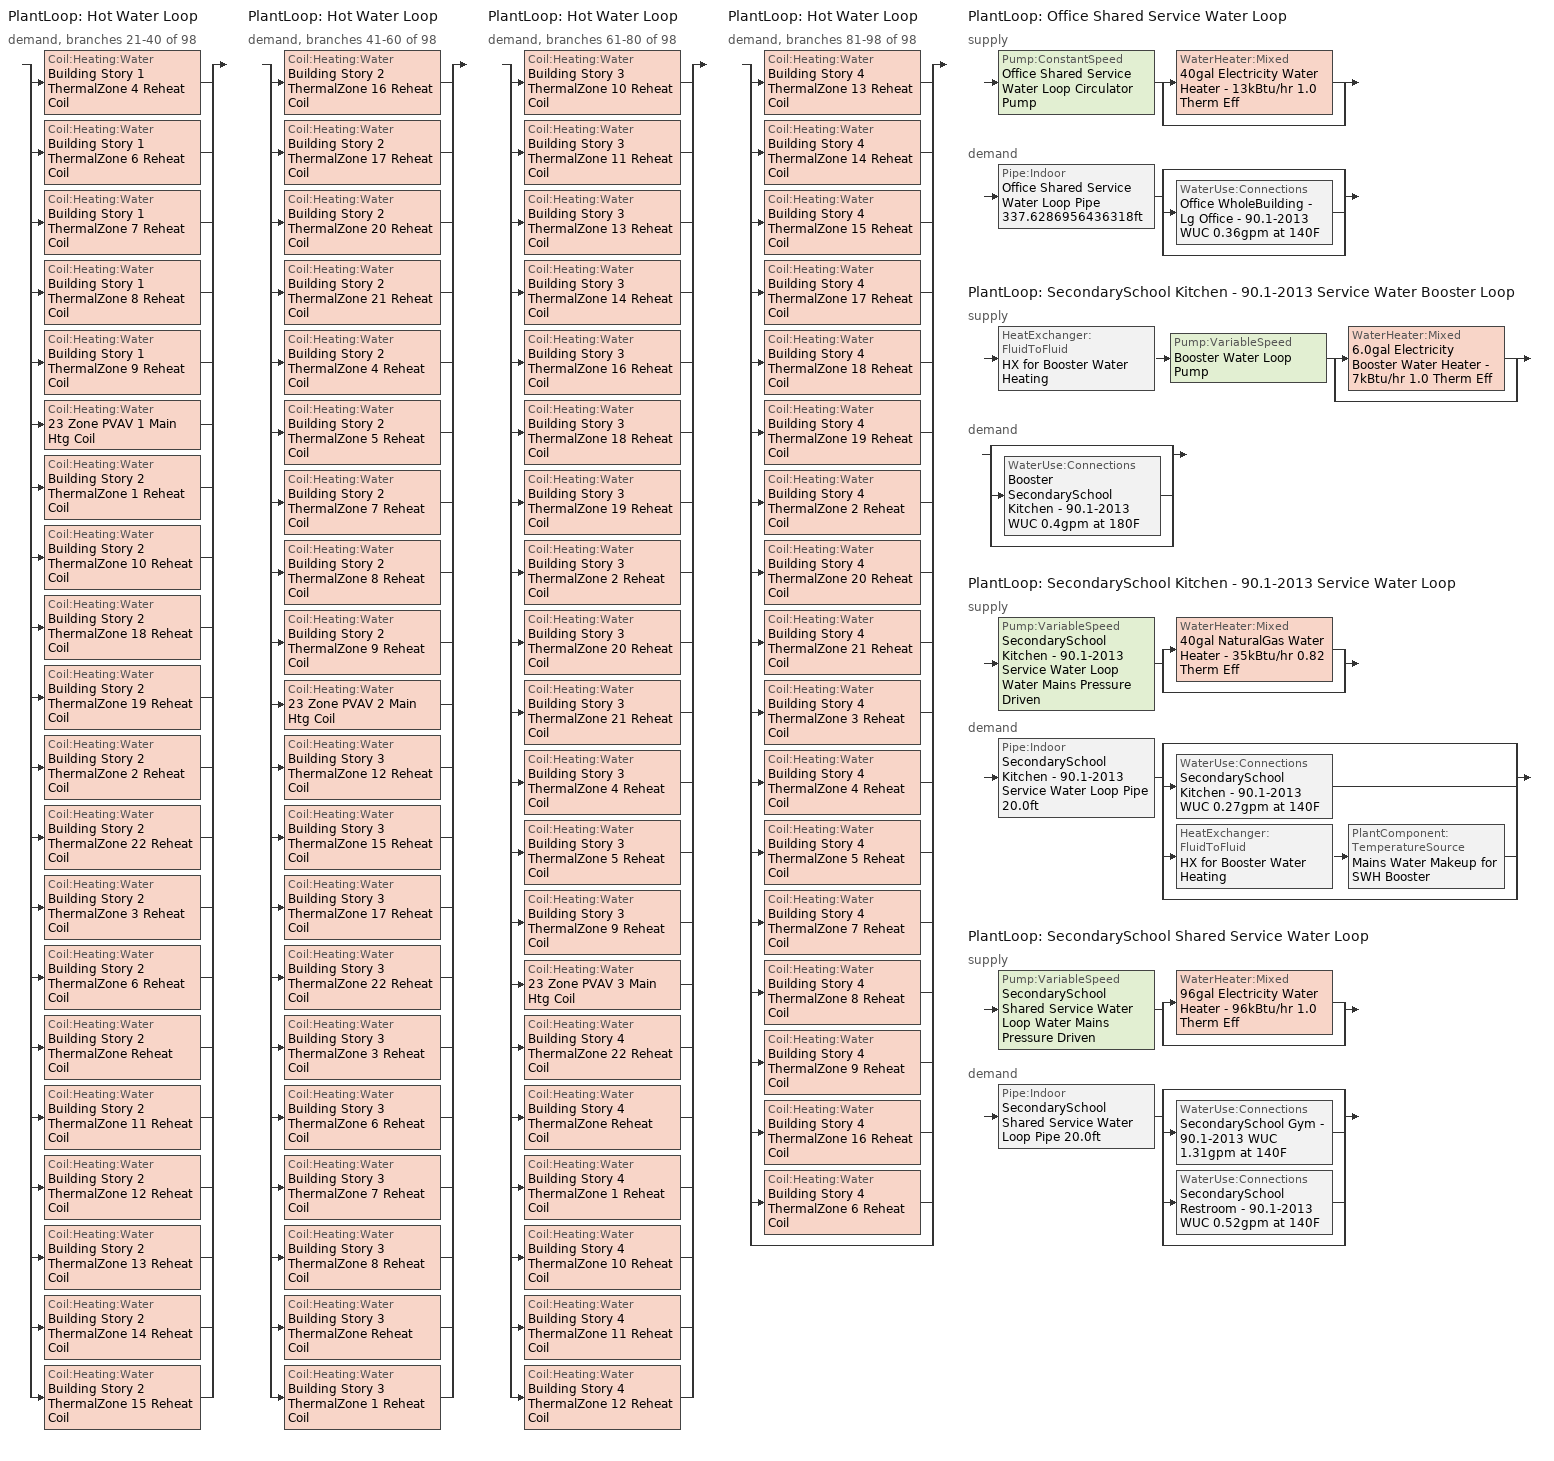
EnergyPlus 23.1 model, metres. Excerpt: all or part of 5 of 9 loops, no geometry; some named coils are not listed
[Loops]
PlantLoop 'Hot Water Loop'
 demand, branches 21-40 of 98: split
  | Coil:Heating:Water 'Building Story 1 ThermalZone 4 Reheat Coil'
  | Coil:Heating:Water 'Building Story 1 ThermalZone 6 Reheat Coil'
  | Coil:Heating:Water 'Building Story 1 ThermalZone 7 Reheat Coil'
  | Coil:Heating:Water 'Building Story 1 ThermalZone 8 Reheat Coil'
  | Coil:Heating:Water 'Building Story 1 ThermalZone 9 Reheat Coil'
  | Coil:Heating:Water '23 Zone PVAV 1 Main Htg Coil'
  | Coil:Heating:Water 'Building Story 2 ThermalZone 1 Reheat Coil'
  | Coil:Heating:Water 'Building Story 2 ThermalZone 10 Reheat Coil'
  | Coil:Heating:Water 'Building Story 2 ThermalZone 18 Reheat Coil'
  | Coil:Heating:Water 'Building Story 2 ThermalZone 19 Reheat Coil'
  | Coil:Heating:Water 'Building Story 2 ThermalZone 2 Reheat Coil'
  | Coil:Heating:Water 'Building Story 2 ThermalZone 22 Reheat Coil'
  | Coil:Heating:Water 'Building Story 2 ThermalZone 3 Reheat Coil'
  | Coil:Heating:Water 'Building Story 2 ThermalZone 6 Reheat Coil'
  | Coil:Heating:Water 'Building Story 2 ThermalZone Reheat Coil'
  | Coil:Heating:Water 'Building Story 2 ThermalZone 11 Reheat Coil'
  | Coil:Heating:Water 'Building Story 2 ThermalZone 12 Reheat Coil'
  | Coil:Heating:Water 'Building Story 2 ThermalZone 13 Reheat Coil'
  | Coil:Heating:Water 'Building Story 2 ThermalZone 14 Reheat Coil'
  | Coil:Heating:Water 'Building Story 2 ThermalZone 15 Reheat Coil'
PlantLoop 'Hot Water Loop'
 demand, branches 41-60 of 98: split
  | Coil:Heating:Water 'Building Story 2 ThermalZone 16 Reheat Coil'
  | Coil:Heating:Water 'Building Story 2 ThermalZone 17 Reheat Coil'
  | Coil:Heating:Water 'Building Story 2 ThermalZone 20 Reheat Coil'
  | Coil:Heating:Water 'Building Story 2 ThermalZone 21 Reheat Coil'
  | Coil:Heating:Water 'Building Story 2 ThermalZone 4 Reheat Coil'
  | Coil:Heating:Water 'Building Story 2 ThermalZone 5 Reheat Coil'
  | Coil:Heating:Water 'Building Story 2 ThermalZone 7 Reheat Coil'
  | Coil:Heating:Water 'Building Story 2 ThermalZone 8 Reheat Coil'
  | Coil:Heating:Water 'Building Story 2 ThermalZone 9 Reheat Coil'
  | Coil:Heating:Water '23 Zone PVAV 2 Main Htg Coil'
  | Coil:Heating:Water 'Building Story 3 ThermalZone 12 Reheat Coil'
  | Coil:Heating:Water 'Building Story 3 ThermalZone 15 Reheat Coil'
  | Coil:Heating:Water 'Building Story 3 ThermalZone 17 Reheat Coil'
  | Coil:Heating:Water 'Building Story 3 ThermalZone 22 Reheat Coil'
  | Coil:Heating:Water 'Building Story 3 ThermalZone 3 Reheat Coil'
  | Coil:Heating:Water 'Building Story 3 ThermalZone 6 Reheat Coil'
  | Coil:Heating:Water 'Building Story 3 ThermalZone 7 Reheat Coil'
  | Coil:Heating:Water 'Building Story 3 ThermalZone 8 Reheat Coil'
  | Coil:Heating:Water 'Building Story 3 ThermalZone Reheat Coil'
  | Coil:Heating:Water 'Building Story 3 ThermalZone 1 Reheat Coil'
PlantLoop 'Hot Water Loop'
 demand, branches 61-80 of 98: split
  | Coil:Heating:Water 'Building Story 3 ThermalZone 10 Reheat Coil'
  | Coil:Heating:Water 'Building Story 3 ThermalZone 11 Reheat Coil'
  | Coil:Heating:Water 'Building Story 3 ThermalZone 13 Reheat Coil'
  | Coil:Heating:Water 'Building Story 3 ThermalZone 14 Reheat Coil'
  | Coil:Heating:Water 'Building Story 3 ThermalZone 16 Reheat Coil'
  | Coil:Heating:Water 'Building Story 3 ThermalZone 18 Reheat Coil'
  | Coil:Heating:Water 'Building Story 3 ThermalZone 19 Reheat Coil'
  | Coil:Heating:Water 'Building Story 3 ThermalZone 2 Reheat Coil'
  | Coil:Heating:Water 'Building Story 3 ThermalZone 20 Reheat Coil'
  | Coil:Heating:Water 'Building Story 3 ThermalZone 21 Reheat Coil'
  | Coil:Heating:Water 'Building Story 3 ThermalZone 4 Reheat Coil'
  | Coil:Heating:Water 'Building Story 3 ThermalZone 5 Reheat Coil'
  | Coil:Heating:Water 'Building Story 3 ThermalZone 9 Reheat Coil'
  | Coil:Heating:Water '23 Zone PVAV 3 Main Htg Coil'
  | Coil:Heating:Water 'Building Story 4 ThermalZone 22 Reheat Coil'
  | Coil:Heating:Water 'Building Story 4 ThermalZone Reheat Coil'
  | Coil:Heating:Water 'Building Story 4 ThermalZone 1 Reheat Coil'
  | Coil:Heating:Water 'Building Story 4 ThermalZone 10 Reheat Coil'
  | Coil:Heating:Water 'Building Story 4 ThermalZone 11 Reheat Coil'
  | Coil:Heating:Water 'Building Story 4 ThermalZone 12 Reheat Coil'
PlantLoop 'Hot Water Loop'
 demand, branches 81-98 of 98: split
  | Coil:Heating:Water 'Building Story 4 ThermalZone 13 Reheat Coil'
  | Coil:Heating:Water 'Building Story 4 ThermalZone 14 Reheat Coil'
  | Coil:Heating:Water 'Building Story 4 ThermalZone 15 Reheat Coil'
  | Coil:Heating:Water 'Building Story 4 ThermalZone 17 Reheat Coil'
  | Coil:Heating:Water 'Building Story 4 ThermalZone 18 Reheat Coil'
  | Coil:Heating:Water 'Building Story 4 ThermalZone 19 Reheat Coil'
  | Coil:Heating:Water 'Building Story 4 ThermalZone 2 Reheat Coil'
  | Coil:Heating:Water 'Building Story 4 ThermalZone 20 Reheat Coil'
  | Coil:Heating:Water 'Building Story 4 ThermalZone 21 Reheat Coil'
  | Coil:Heating:Water 'Building Story 4 ThermalZone 3 Reheat Coil'
  | Coil:Heating:Water 'Building Story 4 ThermalZone 4 Reheat Coil'
  | Coil:Heating:Water 'Building Story 4 ThermalZone 5 Reheat Coil'
  | Coil:Heating:Water 'Building Story 4 ThermalZone 7 Reheat Coil'
  | Coil:Heating:Water 'Building Story 4 ThermalZone 8 Reheat Coil'
  | Coil:Heating:Water 'Building Story 4 ThermalZone 9 Reheat Coil'
  | Coil:Heating:Water 'Building Story 4 ThermalZone 16 Reheat Coil'
  | Coil:Heating:Water 'Building Story 4 ThermalZone 6 Reheat Coil'
  | bypass
PlantLoop 'Office Shared Service Water Loop'
 supply: Pump:ConstantSpeed 'Office Shared Service Water Loop Circulator Pump' > split
  | WaterHeater:Mixed '40gal Electricity Water Heater - 13kBtu/hr 1.0 Therm Eff'
  | bypass
 demand: Pipe:Indoor 'Office Shared Service Water Loop Pipe 337.6286956436318ft' > split
  | bypass
  | WaterUse:Connections 'Office WholeBuilding - Lg Office - 90.1-2013 WUC 0.36gpm at 140F'
  | bypass
PlantLoop 'SecondarySchool Kitchen - 90.1-2013 Service Water Booster Loop'
 supply: HeatExchanger:FluidToFluid 'HX for Booster Water Heating' > Pump:VariableSpeed 'Booster Water Loop Pump' > split
  | WaterHeater:Mixed '6.0gal Electricity Booster Water Heater - 7kBtu/hr 1.0 Therm Eff'
  | bypass
 demand: split
  | bypass
  | WaterUse:Connections 'Booster SecondarySchool Kitchen - 90.1-2013 WUC 0.4gpm at 180F'
  | bypass
PlantLoop 'SecondarySchool Kitchen - 90.1-2013 Service Water Loop'
 supply: Pump:VariableSpeed 'SecondarySchool Kitchen - 90.1-2013 Service Water Loop Water Mains Pressure Driven' > split
  | WaterHeater:Mixed '40gal NaturalGas Water Heater - 35kBtu/hr 0.82 Therm Eff'
  | bypass
 demand: Pipe:Indoor 'SecondarySchool Kitchen - 90.1-2013 Service Water Loop Pipe 20.0ft' > split
  | bypass
  | WaterUse:Connections 'SecondarySchool Kitchen - 90.1-2013 WUC 0.27gpm at 140F'
  | HeatExchanger:FluidToFluid 'HX for Booster Water Heating' > PlantComponent:TemperatureSource 'Mains Water Makeup for SWH Booster'
  | bypass
PlantLoop 'SecondarySchool Shared Service Water Loop'
 supply: Pump:VariableSpeed 'SecondarySchool Shared Service Water Loop Water Mains Pressure Driven' > split
  | WaterHeater:Mixed '96gal Electricity Water Heater - 96kBtu/hr 1.0 Therm Eff'
  | bypass
 demand: Pipe:Indoor 'SecondarySchool Shared Service Water Loop Pipe 20.0ft' > split
  | bypass
  | WaterUse:Connections 'SecondarySchool Gym - 90.1-2013 WUC 1.31gpm at 140F'
  | WaterUse:Connections 'SecondarySchool Restroom - 90.1-2013 WUC 0.52gpm at 140F'
  | bypass
[Material] Roughness=Smooth; Thickness {m}=0.001143; Conductivity {W/m-K}=386; Density {kg/m3}=8906.27; Specific Heat {J/kg-K}=385.1856; Thermal Absorptance=0.9; Solar Absorptance=0.7; Visible Absorptance=0.7
Copper pipe 0.75in type L; Copper pipe 0.75in type L 1; Copper pipe 0.75in type L 2
[Construction]
Uninsulated copper pipe 0.75in type L: Copper pipe 0.75in type L
Uninsulated copper pipe 0.75in type L 1: Copper pipe 0.75in type L 1
Uninsulated copper pipe 0.75in type L 2: Copper pipe 0.75in type L 2
[Coil:Heating:Water] Availability Schedule=Always On Discrete; U-Factor Times Area Value {W/K}=Autosize; Maximum Water Flow Rate {m3/s}=Autosize; Performance Input Method=UFactorTimesAreaAndDesignWaterFlowRate; Rated Capacity {W}=Autosize; Rated Inlet Water Temperature {C}=82.2222; Rated Inlet Air Temperature {C}=12.7778; Rated Outlet Water Temperature {C}=71.1111; Rated Outlet Air Temperature {C}=50; Rated Ratio for Air and Water Convection=0.5
Building Story 1 ThermalZone 4 Reheat Coil; Building Story 1 ThermalZone 6 Reheat Coil; Building Story 1 ThermalZone 7 Reheat Coil; Building Story 1 ThermalZone 8 Reheat Coil; Building Story 1 ThermalZone 9 Reheat Coil; Building Story 2 ThermalZone Reheat Coil; Building Story 2 ThermalZone 1 Reheat Coil; Building Story 2 ThermalZone 10 Reheat Coil; Building Story 2 ThermalZone 11 Reheat Coil; Building Story 2 ThermalZone 12 Reheat Coil; Building Story 2 ThermalZone 13 Reheat Coil; Building Story 2 ThermalZone 14 Reheat Coil; Building Story 2 ThermalZone 15 Reheat Coil; Building Story 2 ThermalZone 16 Reheat Coil; Building Story 2 ThermalZone 17 Reheat Coil; Building Story 2 ThermalZone 18 Reheat Coil; Building Story 2 ThermalZone 19 Reheat Coil; Building Story 2 ThermalZone 2 Reheat Coil; Building Story 2 ThermalZone 20 Reheat Coil; Building Story 2 ThermalZone 21 Reheat Coil; Building Story 2 ThermalZone 22 Reheat Coil; Building Story 2 ThermalZone 3 Reheat Coil; Building Story 2 ThermalZone 4 Reheat Coil; Building Story 2 ThermalZone 5 Reheat Coil; Building Story 2 ThermalZone 6 Reheat Coil; Building Story 2 ThermalZone 7 Reheat Coil; Building Story 2 ThermalZone 8 Reheat Coil; Building Story 2 ThermalZone 9 Reheat Coil; Building Story 3 ThermalZone Reheat Coil; Building Story 3 ThermalZone 1 Reheat Coil; Building Story 3 ThermalZone 10 Reheat Coil; Building Story 3 ThermalZone 11 Reheat Coil; Building Story 3 ThermalZone 12 Reheat Coil; Building Story 3 ThermalZone 13 Reheat Coil; Building Story 3 ThermalZone 14 Reheat Coil; Building Story 3 ThermalZone 15 Reheat Coil; Building Story 3 ThermalZone 16 Reheat Coil; Building Story 3 ThermalZone 17 Reheat Coil; Building Story 3 ThermalZone 18 Reheat Coil; Building Story 3 ThermalZone 19 Reheat Coil; Building Story 3 ThermalZone 2 Reheat Coil; Building Story 3 ThermalZone 20 Reheat Coil; Building Story 3 ThermalZone 21 Reheat Coil; Building Story 3 ThermalZone 22 Reheat Coil; Building Story 3 ThermalZone 3 Reheat Coil; Building Story 3 ThermalZone 4 Reheat Coil; Building Story 3 ThermalZone 5 Reheat Coil; Building Story 3 ThermalZone 6 Reheat Coil; Building Story 3 ThermalZone 7 Reheat Coil; Building Story 3 ThermalZone 8 Reheat Coil; Building Story 3 ThermalZone 9 Reheat Coil; Building Story 4 ThermalZone Reheat Coil; Building Story 4 ThermalZone 1 Reheat Coil; Building Story 4 ThermalZone 10 Reheat Coil; Building Story 4 ThermalZone 11 Reheat Coil; Building Story 4 ThermalZone 12 Reheat Coil; Building Story 4 ThermalZone 13 Reheat Coil; Building Story 4 ThermalZone 14 Reheat Coil; Building Story 4 ThermalZone 15 Reheat Coil; Building Story 4 ThermalZone 16 Reheat Coil; Building Story 4 ThermalZone 17 Reheat Coil; Building Story 4 ThermalZone 18 Reheat Coil; Building Story 4 ThermalZone 19 Reheat Coil; Building Story 4 ThermalZone 2 Reheat Coil; Building Story 4 ThermalZone 20 Reheat Coil; Building Story 4 ThermalZone 21 Reheat Coil; Building Story 4 ThermalZone 22 Reheat Coil; Building Story 4 ThermalZone 3 Reheat Coil; Building Story 4 ThermalZone 4 Reheat Coil; Building Story 4 ThermalZone 5 Reheat Coil; Building Story 4 ThermalZone 6 Reheat Coil; Building Story 4 ThermalZone 7 Reheat Coil; Building Story 4 ThermalZone 8 Reheat Coil; Building Story 4 ThermalZone 9 Reheat Coil
[Daylighting:Controls] Lighting Control Type=Stepped; Minimum Input Power Fraction for Continuous or ContinuousOff Dimming Control=0.3; Minimum Light Output Fraction for Continuous or ContinuousOff Dimming Control=0.2; Number of Stepped Control Steps=3; Probability Lighting will be Reset When Needed in Manual Stepped Control=1; Glare Calculation Azimuth Angle of View Direction Clockwise from Zone y-Axis {deg}=-0; Maximum Allowable Discomfort Glare Index=22; Illuminance Setpoint at Reference Point 1 {lux}=538
Name | Zone or Space | Glare Calculation Daylighting Reference Point | Daylighting Reference Point 1 | Fraction of Lights Controlled by Reference Point 1 | Daylighting Reference Point 2 | Fraction of Lights Controlled by Reference Point 2 | Illuminance Setpoint at Reference Point 2 {lux}
Building Story 1 ThermalZone 6 DaylightingControls | Building Story 1 ThermalZone 6 | Building Story 1 Space 6 Daylt Sensor 1 | Building Story 1 Space 6 Daylt Sensor 1 | 0.732
Building Story 1 ThermalZone 7 DaylightingControls | Building Story 1 ThermalZone 7 | Building Story 1 Space 7 Daylt Sensor 1 | Building Story 1 Space 7 Daylt Sensor 1 | 0.663 | Building Story 1 Space 7 Daylt Sensor 2 | 0.336 | 538
Building Story 1 ThermalZone 8 DaylightingControls | Building Story 1 ThermalZone 8 | Building Story 1 Space 8 Daylt Sensor 1 | Building Story 1 Space 8 Daylt Sensor 1 | 0.722
Building Story 1 ThermalZone 9 DaylightingControls | Building Story 1 ThermalZone 9 | Building Story 1 Space 9 Daylt Sensor 1 | Building Story 1 Space 9 Daylt Sensor 1 | 0.648 | Building Story 1 Space 9 Daylt Sensor 2 | 0.334 | 538
[PlantLoop] Fluid Type=Water; Maximum Loop Flow Rate {m3/s}=Autosize; Minimum Loop Flow Rate {m3/s}=0; Plant Loop Volume {m3}=Autocalculate; Load Distribution Scheme=Optimal; Plant Loop Demand Calculation Scheme=SingleSetpoint; Common Pipe Simulation=None
Name | Plant Equipment Operation Scheme | Maximum Loop Temperature {C} | Minimum Loop Temperature {C}
Office Shared Service Water Loop | Office Shared Service Water Loop Operation Schemes | 60 | 10
SecondarySchool Kitchen - 90.1-2013 Service Water Booster Loop | SecondarySchool Kitchen - 90.1-2013 Service Water Booster Loop Operation Schemes | 100 | 0
SecondarySchool Kitchen - 90.1-2013 Service Water Loop | SecondarySchool Kitchen - 90.1-2013 Service Water Loop Operation Schemes | 60 | 10
SecondarySchool Shared Service Water Loop | SecondarySchool Shared Service Water Loop Operation Schemes | 60 | 10
[Sizing:Plant] Loop Type=Heating; Loop Design Temperature Difference {deltaC}=5; Sizing Option=NonCoincident; Zone Timesteps in Averaging Window=1; Coincident Sizing Factor Mode=None
Name | Design Loop Exit Temperature {C}
Office Shared Service Water Loop; SecondarySchool Kitchen - 90.1-2013 Service Water Loop; SecondarySchool Shared Service Water Loop | 60
SecondarySchool Kitchen - 90.1-2013 Service Water Booster Loop | 82.2222
[Pump:VariableSpeed] Design Maximum Flow Rate {m3/s}=Autosize; Fraction of Motor Inefficiencies to Fluid Stream=0; Coefficient 1 of the Part Load Performance Curve=0; Coefficient 2 of the Part Load Performance Curve=3.2485; Coefficient 3 of the Part Load Performance Curve=-4.7443; Coefficient 4 of the Part Load Performance Curve=2.5294; Design Minimum Flow Rate {m3/s}=0; Pump Control Type=Intermittent; Skin Loss Radiative Fraction=0.5; Design Power Sizing Method=PowerPerFlowPerPressure; Design Electric Power per Unit Flow Rate {W/(m3/s)}=348701.1; Design Shaft Power per Unit Flow Rate per Unit Head {W/((m3/s)-Pa)}=1.28205; Design Minimum Flow Rate Fraction=0
Name | Design Pump Head {Pa} | Design Power Consumption {W} | Motor Efficiency
Booster Water Loop Pump | 0 | 0 | 1
SecondarySchool Kitchen - 90.1-2013 Service Water Loop Water Mains Pressure Driven; SecondarySchool Shared Service Water Loop Water Mains Pressure Driven | 0.001 | Autosize | 0.7
[SetpointManager:Scheduled] Control Variable=Temperature
Name | Schedule | Setpoint Node or NodeList
Service hot water setpoint manager 1 | Service Water Loop Temp - 140F | Office Shared Service Water Loop Supply Outlet Node
Hot water booster setpoint manager | Service Water Booster Temp - 180.00000000000006F | SecondarySchool Kitchen - 90.1-2013 Service Water Booster Loop Supply Outlet Node
Service hot water setpoint manager | Service Water Loop Temp - 140F | SecondarySchool Kitchen - 90.1-2013 Service Water Loop Supply Outlet Node
Service hot water setpoint manager 2 | Service Water Loop Temp - 140F | SecondarySchool Shared Service Water Loop Supply Outlet Node
[PlantEquipmentOperationSchemes] Control Scheme 1 Schedule=Always On Discrete
Name | Control Scheme 1
Office Shared Service Water Loop Operation Schemes | Office Shared Service Water Loop Heating Operation Scheme
SecondarySchool Kitchen - 90.1-2013 Service Water Booster Loop Operation Schemes | SecondarySchool Kitchen - 90.1-2013 Service Water Booster Loop Heating Operation Scheme
SecondarySchool Kitchen - 90.1-2013 Service Water Loop Operation Schemes | SecondarySchool Kitchen - 90.1-2013 Service Water Loop Heating Operation Scheme
SecondarySchool Shared Service Water Loop Operation Schemes | SecondarySchool Shared Service Water Loop Heating Operation Scheme
[PlantEquipmentOperation:HeatingLoad] Load Range 1 Lower Limit {W}=0; Load Range 1 Upper Limit {W}=1000000000
Name | Range 1 Equipment List
Office Shared Service Water Loop Heating Operation Scheme | Office Shared Service Water Loop Heating Equipment List
SecondarySchool Kitchen - 90.1-2013 Service Water Booster Loop Heating Operation Scheme | SecondarySchool Kitchen - 90.1-2013 Service Water Booster Loop Heating Equipment List
SecondarySchool Kitchen - 90.1-2013 Service Water Loop Heating Operation Scheme | SecondarySchool Kitchen - 90.1-2013 Service Water Loop Heating Equipment List
SecondarySchool Shared Service Water Loop Heating Operation Scheme | SecondarySchool Shared Service Water Loop Heating Equipment List
[PlantEquipmentList]
Office Shared Service Water Loop Heating Equipment List: 40gal Electricity Water Heater - 13kBtu/hr 1.0 Therm Eff
SecondarySchool Kitchen - 90.1-2013 Service Water Booster Loop Heating Equipment List: HX for Booster Water Heating, 6.0gal Electricity Booster Water Heater - 7kBtu/hr 1.0 Therm Eff
SecondarySchool Kitchen - 90.1-2013 Service Water Loop Heating Equipment List: 40gal NaturalGas Water Heater - 35kBtu/hr 0.82 Therm Eff
SecondarySchool Shared Service Water Loop Heating Equipment List: 96gal Electricity Water Heater - 96kBtu/hr 1.0 Therm Eff
[Pump:ConstantSpeed]
Office Shared Service Water Loop Circulator Pump: Design Flow Rate {m3/s}=Autosize; Design Pump Head {Pa}=29890.7; Design Power Consumption {W}=Autosize; Motor Efficiency=0.7; Fraction of Motor Inefficiencies to Fluid Stream=0; Pump Control Type=Intermittent; Design Power Sizing Method=PowerPerFlowPerPressure; Design Electric Power per Unit Flow Rate {W/(m3/s)}=348701.1; Design Shaft Power per Unit Flow Rate per Unit Head {W/((m3/s)-Pa)}=1.28205
[WaterHeater:Mixed] Deadband Temperature Difference {deltaC}=2; Heater Control Type=Cycle; Heater Ignition Minimum Flow Rate {m3/s}=0; Heater Ignition Delay {s}=0; Off Cycle Parasitic Fuel Consumption Rate {W}=0; Off Cycle Parasitic Heat Fraction to Tank=0; On Cycle Parasitic Fuel Consumption Rate {W}=0; On Cycle Parasitic Heat Fraction to Tank=0; Ambient Temperature Indicator=Schedule; Off Cycle Loss Fraction to Zone=1; On Cycle Loss Fraction to Zone=1; Use Side Effectiveness=1; Source Side Effectiveness=1; Use Side Design Flow Rate {m3/s}=Autosize; Source Side Design Flow Rate {m3/s}=Autosize; Indirect Water Heating Recovery Time {hr}=1.5; Source Side Flow Control Mode=IndirectHeatPrimarySetpoint
Name | Tank Volume {m3} | Setpoint Temperature Schedule | Maximum Temperature Limit {C} | Heater Maximum Capacity {W} | Heater Fuel Type | Heater Thermal Efficiency | Off Cycle Parasitic Fuel Type | On Cycle Parasitic Fuel Type | Ambient Temperature Schedule | Off Cycle Loss Coefficient to Ambient Temperature {W/K} | On Cycle Loss Coefficient to Ambient Temperature {W/K}
40gal Electricity Water Heater - 13kBtu/hr 1.0 Therm Eff | 0.151416 | Service Water Loop Temp - 140F | 60 | 3741.59 | Electricity | 1 | Electricity | Electricity | Water Heater Ambient Temp Schedule - 71.6f | 1.20802 | 1.20802
6.0gal Electricity Booster Water Heater - 7kBtu/hr 1.0 Therm Eff | 0.0227125 | Service Water Booster Temp - 180.00000000000006F | 82.2222 | 1963.18 | Electricity | 1 | Electricity | Electricity | Water Heater Ambient Temp Schedule - 71.6 | 1.05486 | 1.05486
40gal NaturalGas Water Heater - 35kBtu/hr 0.82 Therm Eff | 0.151416 | Service Water Loop Temp - 140F | 60 | 10224.9 | NaturalGas | 0.82 | NaturalGas | NaturalGas | Water Heater Ambient Temp Schedule - 71.6f | 3.57723 | 3.57723
96gal Electricity Water Heater - 96kBtu/hr 1.0 Therm Eff | 0.362814 | Service Water Loop Temp - 140F | 60 | 28089.5 | Electricity | 1 | Electricity | Electricity | Water Heater Ambient Temp Schedule - 71.6f | 126.314 | 126.314
[WaterHeater:Sizing] Design Mode=PeakDraw; Time Storage Can Meet Peak Draw {hr}=0.538503; Time for Tank Recovery {hr}=0; Nominal Tank Volume for Autosizing Plant Connections {m3}=1
40gal Electricity Water Heater - 13kBtu/hr 1.0 Therm Eff; 6.0gal Electricity Booster Water Heater - 7kBtu/hr 1.0 Therm Eff; 40gal NaturalGas Water Heater - 35kBtu/hr 0.82 Therm Eff; 96gal Electricity Water Heater - 96kBtu/hr 1.0 Therm Eff
[Pipe:Indoor] Environment Type=Schedule; Pipe Inside Diameter {m}=0.019939
Name | Construction | Ambient Temperature Schedule | Ambient Air Velocity Schedule | Pipe Length {m}
Office Shared Service Water Loop Pipe 337.6286956436318ft | Uninsulated copper pipe 0.75in type L 1 | Office Shared Service Water Loop Piping Air Temp - 70F | Office Shared Service Water Loop Piping Air Velocity - 0.67mph | 102.909
SecondarySchool Kitchen - 90.1-2013 Service Water Loop Pipe 20.0ft | Uninsulated copper pipe 0.75in type L | SecondarySchool Kitchen - 90.1-2013 Service Water Loop Piping Air Temp - 70F | SecondarySchool Kitchen - 90.1-2013 Service Water Loop Piping Air Velocity - 0.67mph | 6.096
SecondarySchool Shared Service Water Loop Pipe 20.0ft | Uninsulated copper pipe 0.75in type L 2 | SecondarySchool Shared Service Water Loop Piping Air Temp - 70F | SecondarySchool Shared Service Water Loop Piping Air Velocity - 0.67mph | 6.096
[WaterUse:Connections] Drain Water Heat Exchanger Type=None; Drain Water Heat Exchanger Destination=Plant
Name | Water Use Equipment 1
Office WholeBuilding - Lg Office - 90.1-2013 WUC 0.36gpm at 140F | Office WholeBuilding - Lg Office - 90.1-2013 Service Water Use 0.36gpm at 140F
Booster SecondarySchool Kitchen - 90.1-2013 WUC 0.4gpm at 180F | Booster SecondarySchool Kitchen - 90.1-2013 Service Water Use 0.4gpm at 180F
SecondarySchool Kitchen - 90.1-2013 WUC 0.27gpm at 140F | SecondarySchool Kitchen - 90.1-2013 Service Water Use 0.27gpm at 140F
SecondarySchool Gym - 90.1-2013 WUC 1.31gpm at 140F | SecondarySchool Gym - 90.1-2013 Service Water Use 1.31gpm at 140F
SecondarySchool Restroom - 90.1-2013 WUC 0.52gpm at 140F | SecondarySchool Restroom - 90.1-2013 Service Water Use 0.52gpm at 140F
[WaterUse:Equipment] Sensible Fraction Schedule=Fraction Sensible - 0.2; Latent Fraction Schedule=Fraction Latent - 0.05
Name | Peak Flow Rate {m3/s} | Flow Rate Fraction Schedule | Target Temperature Schedule
Office WholeBuilding - Lg Office - 90.1-2013 Service Water Use 0.36gpm at 140F | 2.243e-05 | OfficeLarge BLDG_SWH_SCH | Mixed Water At Faucet Temp - 140F
Booster SecondarySchool Kitchen - 90.1-2013 Service Water Use 0.4gpm at 180F | 2.52569e-05 | SchoolSecondary BLDG_SWH_SCH | Mixed Water At Faucet Temp - 180F
SecondarySchool Kitchen - 90.1-2013 Service Water Use 0.27gpm at 140F | 1.68379e-05 | SchoolSecondary BLDG_SWH_SCH | Mixed Water At Faucet Temp - 140F
SecondarySchool Gym - 90.1-2013 Service Water Use 1.31gpm at 140F | 8.25754e-05 | SchoolSecondary BLDG_SWH_SCH | Mixed Water At Faucet Temp - 140F
SecondarySchool Restroom - 90.1-2013 Service Water Use 0.52gpm at 140F | 3.30661e-05 | SchoolSecondary BLDG_SWH_SCH | Mixed Water At Faucet Temp - 140F
[HeatExchanger:FluidToFluid]
HX for Booster Water Heating: Loop Demand Side Design Flow Rate {m3/s}=Autosize; Loop Supply Side Design Flow Rate {m3/s}=Autosize; Heat Exchange Model Type=Ideal; Heat Exchanger U-Factor Times Area Value {W/K}=Autosize; Control Type=UncontrolledOn; Minimum Temperature Difference to Activate Heat Exchanger {deltaC}=0.01; Heat Transfer Metering End Use Type=LoopToLoop; Component Override Cooling Control Temperature Mode=Loop; Sizing Factor=1; Operation Minimum Temperature Limit {C}=0; Operation Maximum Temperature Limit {C}=100
[PlantComponent:TemperatureSource]
Mains Water Makeup for SWH Booster: Design Volume Flow Rate {m3/s}=Autosize; Temperature Specification Type=Scheduled; Source Temperature {C}=8; Source Temperature Schedule=Mains Water Temperature
[Schedule:Day:Interval]
Fraction Latent - 0.05 Default: No, 24:00, 0.05
Fraction Sensible - 0.2 Default: No, 24:00, 0.2
Mixed Water At Faucet Temp - 140F Default; Service Water Loop Temp - 140F Default: No, 24:00, 60
Mixed Water At Faucet Temp - 180F Default; Service Water Booster Temp - 180.00000000000006F Default: No, 24:00, 82.2222
Office Shared Service Water Loop Piping Air Temp - 70F Default; SecondarySchool Kitchen - 90.1-2013 Service Water Loop Piping Air Temp - 70F Default; SecondarySchool Shared Service Water Loop Piping Air Temp - 70F Default: No, 24:00, 21.1111
Office Shared Service Water Loop Piping Air Velocity - 0.67mph Default; SecondarySchool Kitchen - 90.1-2013 Service Water Loop Piping Air Velocity - 0.67mph Default; SecondarySchool Shared Service Water Loop Piping Air Velocity - 0.67mph Default: No, 24:00, 0.3
OfficeLarge BLDG_SWH_SCH Default: No, 06:00, 0, 07:00, 0.07, 11:00, 0.04, 13:00, 0.06, 14:00, 0.09, 15:00, 0.06, 21:00, 0.04, 22:00, 0.07, 24:00, 0.04
OfficeLarge BLDG_SWH_SCH SmrDsn|Wkdy Day; OfficeLarge BLDG_SWH_SCH Summer Design Day: No, 06:00, 0, 07:00, 0.07, 08:00, 0.19, 09:00, 0.35, 10:00, 0.38, 11:00, 0.39, 12:00, 0.47, 13:00, 0.57, 14:00, 0.54, 15:00, 0.34, 16:00, 0.33, 17:00, 0.44, 18:00, 0.26, 19:00, 0.21, 20:00, 0.15, 21:00, 0.17, 22:00, 0.08, 24:00, 0.05
OfficeLarge BLDG_SWH_SCH Winter Design Day; OfficeLarge BLDG_SWH_SCH WntrDsn|Sat Day: No, 06:00, 0, 07:00, 0.07, 08:00, 0.11, 09:00, 0.15, 10:00, 0.21, 11:00, 0.19, 12:00, 0.23, 13:00, 0.2, 14:00, 0.19, 15:00, 0.15, 16:00, 0.13, 17:00, 0.14, 21:00, 0.07, 22:00, 0.09, 24:00, 0.05
SchoolSecondary BLDG_SWH_SCH Default; SchoolSecondary BLDG_SWH_SCH Sat Day; SchoolSecondary BLDG_SWH_SCH Sun|Sat Day; SchoolSecondary BLDG_SWH_SCH Sun|Sat Day 1: No, 24:00, 0
SchoolSecondary BLDG_SWH_SCH Summer Design Day: No, 07:00, 0.05, 08:00, 0.1, 09:00, 0.34, 10:00, 0.6, 11:00, 0.63, 12:00, 0.72, 13:00, 0.79, 14:00, 0.83, 15:00, 0.61, 16:00, 0.65, 18:00, 0.1, 19:00, 0.19, 20:00, 0.25, 22:00, 0.22, 23:00, 0.12, 24:00, 0.09
SchoolSecondary BLDG_SWH_SCH Winter Design Day: No, 09:00, 0.03, 13:00, 0.05, 24:00, 0.03
SchoolSecondary BLDG_SWH_SCH Wkdy Day; SchoolSecondary BLDG_SWH_SCH Wkdy Day 2: No, 08:00, 0, 09:00, 0.34, 10:00, 0.6, 11:00, 0.63, 12:00, 0.72, 13:00, 0.79, 14:00, 0.83, 15:00, 0.61, 16:00, 0.65, 18:00, 0.1, 19:00, 0.19, 20:00, 0.25, 24:00, 0
SchoolSecondary BLDG_SWH_SCH Wkdy Day 1: No, 08:00, 0, 18:00, 0.1, 19:00, 0.19, 20:00, 0.25, 24:00, 0
Water Heater Ambient Temp Schedule - 71.6 Default; Water Heater Ambient Temp Schedule - 71.6f Default: No, 24:00, 22
[Schedule:Week:Daily]
Fraction Latent - 0.05 Week Rule - Jan1-Dec31: Fraction Latent - 0.05 Default, Fraction Latent - 0.05 Default, Fraction Latent - 0.05 Default, Fraction Latent - 0.05 Default, Fraction Latent - 0.05 Default, Fraction Latent - 0.05 Default, Fraction Latent - 0.05 Default, Fraction Latent - 0.05 Default, Fraction Latent - 0.05 Default, Fraction Latent - 0.05 Default, Fraction Latent - 0.05 Default, Fraction Latent - 0.05 Default
Fraction Sensible - 0.2 Week Rule - Jan1-Dec31: Fraction Sensible - 0.2 Default, Fraction Sensible - 0.2 Default, Fraction Sensible - 0.2 Default, Fraction Sensible - 0.2 Default, Fraction Sensible - 0.2 Default, Fraction Sensible - 0.2 Default, Fraction Sensible - 0.2 Default, Fraction Sensible - 0.2 Default, Fraction Sensible - 0.2 Default, Fraction Sensible - 0.2 Default, Fraction Sensible - 0.2 Default, Fraction Sensible - 0.2 Default
Mixed Water At Faucet Temp - 140F Week Rule - Jan1-Dec31: Mixed Water At Faucet Temp - 140F Default, Mixed Water At Faucet Temp - 140F Default, Mixed Water At Faucet Temp - 140F Default, Mixed Water At Faucet Temp - 140F Default, Mixed Water At Faucet Temp - 140F Default, Mixed Water At Faucet Temp - 140F Default, Mixed Water At Faucet Temp - 140F Default, Mixed Water At Faucet Temp - 140F Default, Mixed Water At Faucet Temp - 140F Default, Mixed Water At Faucet Temp - 140F Default, Mixed Water At Faucet Temp - 140F Default, Mixed Water At Faucet Temp - 140F Default
Mixed Water At Faucet Temp - 180F Week Rule - Jan1-Dec31: Mixed Water At Faucet Temp - 180F Default, Mixed Water At Faucet Temp - 180F Default, Mixed Water At Faucet Temp - 180F Default, Mixed Water At Faucet Temp - 180F Default, Mixed Water At Faucet Temp - 180F Default, Mixed Water At Faucet Temp - 180F Default, Mixed Water At Faucet Temp - 180F Default, Mixed Water At Faucet Temp - 180F Default, Mixed Water At Faucet Temp - 180F Default, Mixed Water At Faucet Temp - 180F Default, Mixed Water At Faucet Temp - 180F Default, Mixed Water At Faucet Temp - 180F Default
Office Shared Service Water Loop Piping Air Temp - 70F Week Rule - Jan1-Dec31: Office Shared Service Water Loop Piping Air Temp - 70F Default, Office Shared Service Water Loop Piping Air Temp - 70F Default, Office Shared Service Water Loop Piping Air Temp - 70F Default, Office Shared Service Water Loop Piping Air Temp - 70F Default, Office Shared Service Water Loop Piping Air Temp - 70F Default, Office Shared Service Water Loop Piping Air Temp - 70F Default, Office Shared Service Water Loop Piping Air Temp - 70F Default, Office Shared Service Water Loop Piping Air Temp - 70F Default, Office Shared Service Water Loop Piping Air Temp - 70F Default, Office Shared Service Water Loop Piping Air Temp - 70F Default, Office Shared Service Water Loop Piping Air Temp - 70F Default, Office Shared Service Water Loop Piping Air Temp - 70F Default
Office Shared Service Water Loop Piping Air Velocity - 0.67mph Week Rule - Jan1-Dec31: Office Shared Service Water Loop Piping Air Velocity - 0.67mph Default, Office Shared Service Water Loop Piping Air Velocity - 0.67mph Default, Office Shared Service Water Loop Piping Air Velocity - 0.67mph Default, Office Shared Service Water Loop Piping Air Velocity - 0.67mph Default, Office Shared Service Water Loop Piping Air Velocity - 0.67mph Default, Office Shared Service Water Loop Piping Air Velocity - 0.67mph Default, Office Shared Service Water Loop Piping Air Velocity - 0.67mph Default, Office Shared Service Water Loop Piping Air Velocity - 0.67mph Default, Office Shared Service Water Loop Piping Air Velocity - 0.67mph Default, Office Shared Service Water Loop Piping Air Velocity - 0.67mph Default, Office Shared Service Water Loop Piping Air Velocity - 0.67mph Default, Office Shared Service Water Loop Piping Air Velocity - 0.67mph Default
OfficeLarge BLDG_SWH_SCH Week Rule - Jan1-Jan3: OfficeLarge BLDG_SWH_SCH SmrDsn|Wkdy Day, OfficeLarge BLDG_SWH_SCH SmrDsn|Wkdy Day, OfficeLarge BLDG_SWH_SCH SmrDsn|Wkdy Day, OfficeLarge BLDG_SWH_SCH SmrDsn|Wkdy Day, OfficeLarge BLDG_SWH_SCH SmrDsn|Wkdy Day, OfficeLarge BLDG_SWH_SCH SmrDsn|Wkdy Day, OfficeLarge BLDG_SWH_SCH WntrDsn|Sat Day, OfficeLarge BLDG_SWH_SCH Default, OfficeLarge BLDG_SWH_SCH Summer Design Day, OfficeLarge BLDG_SWH_SCH Winter Design Day, OfficeLarge BLDG_SWH_SCH Default, OfficeLarge BLDG_SWH_SCH Default
OfficeLarge BLDG_SWH_SCH Week Rule - Jan4-Dec31: OfficeLarge BLDG_SWH_SCH Default, OfficeLarge BLDG_SWH_SCH SmrDsn|Wkdy Day, OfficeLarge BLDG_SWH_SCH SmrDsn|Wkdy Day, OfficeLarge BLDG_SWH_SCH SmrDsn|Wkdy Day, OfficeLarge BLDG_SWH_SCH SmrDsn|Wkdy Day, OfficeLarge BLDG_SWH_SCH SmrDsn|Wkdy Day, OfficeLarge BLDG_SWH_SCH WntrDsn|Sat Day, OfficeLarge BLDG_SWH_SCH Default, OfficeLarge BLDG_SWH_SCH Summer Design Day, OfficeLarge BLDG_SWH_SCH Winter Design Day, OfficeLarge BLDG_SWH_SCH Default, OfficeLarge BLDG_SWH_SCH Default
SchoolSecondary BLDG_SWH_SCH Week Rule - Jan1-Jan3: SchoolSecondary BLDG_SWH_SCH Wkdy Day, SchoolSecondary BLDG_SWH_SCH Wkdy Day, SchoolSecondary BLDG_SWH_SCH Wkdy Day, SchoolSecondary BLDG_SWH_SCH Wkdy Day, SchoolSecondary BLDG_SWH_SCH Wkdy Day, SchoolSecondary BLDG_SWH_SCH Wkdy Day, SchoolSecondary BLDG_SWH_SCH Sun|Sat Day, SchoolSecondary BLDG_SWH_SCH Default, SchoolSecondary BLDG_SWH_SCH Summer Design Day, SchoolSecondary BLDG_SWH_SCH Winter Design Day, SchoolSecondary BLDG_SWH_SCH Default, SchoolSecondary BLDG_SWH_SCH Default
SchoolSecondary BLDG_SWH_SCH Week Rule - Jan4-Jun13: SchoolSecondary BLDG_SWH_SCH Sun|Sat Day, SchoolSecondary BLDG_SWH_SCH Wkdy Day, SchoolSecondary BLDG_SWH_SCH Wkdy Day, SchoolSecondary BLDG_SWH_SCH Wkdy Day, SchoolSecondary BLDG_SWH_SCH Wkdy Day, SchoolSecondary BLDG_SWH_SCH Wkdy Day, SchoolSecondary BLDG_SWH_SCH Sun|Sat Day, SchoolSecondary BLDG_SWH_SCH Default, SchoolSecondary BLDG_SWH_SCH Summer Design Day, SchoolSecondary BLDG_SWH_SCH Winter Design Day, SchoolSecondary BLDG_SWH_SCH Default, SchoolSecondary BLDG_SWH_SCH Default
SchoolSecondary BLDG_SWH_SCH Week Rule - Jun14-Jun20: SchoolSecondary BLDG_SWH_SCH Sun|Sat Day, SchoolSecondary BLDG_SWH_SCH Wkdy Day, SchoolSecondary BLDG_SWH_SCH Wkdy Day 1, SchoolSecondary BLDG_SWH_SCH Wkdy Day 1, SchoolSecondary BLDG_SWH_SCH Wkdy Day 1, SchoolSecondary BLDG_SWH_SCH Wkdy Day 1, SchoolSecondary BLDG_SWH_SCH Sun|Sat Day 1, SchoolSecondary BLDG_SWH_SCH Default, SchoolSecondary BLDG_SWH_SCH Summer Design Day, SchoolSecondary BLDG_SWH_SCH Winter Design Day, SchoolSecondary BLDG_SWH_SCH Default, SchoolSecondary BLDG_SWH_SCH Default
SchoolSecondary BLDG_SWH_SCH Week Rule - Jun21-Sep12: SchoolSecondary BLDG_SWH_SCH Sun|Sat Day 1, SchoolSecondary BLDG_SWH_SCH Wkdy Day 1, SchoolSecondary BLDG_SWH_SCH Wkdy Day 1, SchoolSecondary BLDG_SWH_SCH Wkdy Day 1, SchoolSecondary BLDG_SWH_SCH Wkdy Day 1, SchoolSecondary BLDG_SWH_SCH Wkdy Day 1, SchoolSecondary BLDG_SWH_SCH Sun|Sat Day 1, SchoolSecondary BLDG_SWH_SCH Default, SchoolSecondary BLDG_SWH_SCH Summer Design Day, SchoolSecondary BLDG_SWH_SCH Winter Design Day, SchoolSecondary BLDG_SWH_SCH Default, SchoolSecondary BLDG_SWH_SCH Default
SchoolSecondary BLDG_SWH_SCH Week Rule - Sep13-Sep19: SchoolSecondary BLDG_SWH_SCH Sun|Sat Day 1, SchoolSecondary BLDG_SWH_SCH Wkdy Day 1, SchoolSecondary BLDG_SWH_SCH Wkdy Day 1, SchoolSecondary BLDG_SWH_SCH Wkdy Day 2, SchoolSecondary BLDG_SWH_SCH Wkdy Day 2, SchoolSecondary BLDG_SWH_SCH Wkdy Day 2, SchoolSecondary BLDG_SWH_SCH Sat Day, SchoolSecondary BLDG_SWH_SCH Default, SchoolSecondary BLDG_SWH_SCH Summer Design Day, SchoolSecondary BLDG_SWH_SCH Winter Design Day, SchoolSecondary BLDG_SWH_SCH Default, SchoolSecondary BLDG_SWH_SCH Default
SchoolSecondary BLDG_SWH_SCH Week Rule - Sep20-Dec31: SchoolSecondary BLDG_SWH_SCH Default, SchoolSecondary BLDG_SWH_SCH Wkdy Day 2, SchoolSecondary BLDG_SWH_SCH Wkdy Day 2, SchoolSecondary BLDG_SWH_SCH Wkdy Day 2, SchoolSecondary BLDG_SWH_SCH Wkdy Day 2, SchoolSecondary BLDG_SWH_SCH Wkdy Day 2, SchoolSecondary BLDG_SWH_SCH Sat Day, SchoolSecondary BLDG_SWH_SCH Default, SchoolSecondary BLDG_SWH_SCH Summer Design Day, SchoolSecondary BLDG_SWH_SCH Winter Design Day, SchoolSecondary BLDG_SWH_SCH Default, SchoolSecondary BLDG_SWH_SCH Default
SecondarySchool Kitchen - 90.1-2013 Service Water Loop Piping Air Temp - 70F Week Rule - Jan1-Dec31: SecondarySchool Kitchen - 90.1-2013 Service Water Loop Piping Air Temp - 70F Default, SecondarySchool Kitchen - 90.1-2013 Service Water Loop Piping Air Temp - 70F Default, SecondarySchool Kitchen - 90.1-2013 Service Water Loop Piping Air Temp - 70F Default, SecondarySchool Kitchen - 90.1-2013 Service Water Loop Piping Air Temp - 70F Default, SecondarySchool Kitchen - 90.1-2013 Service Water Loop Piping Air Temp - 70F Default, SecondarySchool Kitchen - 90.1-2013 Service Water Loop Piping Air Temp - 70F Default, SecondarySchool Kitchen - 90.1-2013 Service Water Loop Piping Air Temp - 70F Default, SecondarySchool Kitchen - 90.1-2013 Service Water Loop Piping Air Temp - 70F Default, SecondarySchool Kitchen - 90.1-2013 Service Water Loop Piping Air Temp - 70F Default, SecondarySchool Kitchen - 90.1-2013 Service Water Loop Piping Air Temp - 70F Default, SecondarySchool Kitchen - 90.1-2013 Service Water Loop Piping Air Temp - 70F Default, SecondarySchool Kitchen - 90.1-2013 Service Water Loop Piping Air Temp - 70F Default
SecondarySchool Kitchen - 90.1-2013 Service Water Loop Piping Air Velocity - 0.67mph Week Rule - Jan1-Dec31: SecondarySchool Kitchen - 90.1-2013 Service Water Loop Piping Air Velocity - 0.67mph Default, SecondarySchool Kitchen - 90.1-2013 Service Water Loop Piping Air Velocity - 0.67mph Default, SecondarySchool Kitchen - 90.1-2013 Service Water Loop Piping Air Velocity - 0.67mph Default, SecondarySchool Kitchen - 90.1-2013 Service Water Loop Piping Air Velocity - 0.67mph Default, SecondarySchool Kitchen - 90.1-2013 Service Water Loop Piping Air Velocity - 0.67mph Default, SecondarySchool Kitchen - 90.1-2013 Service Water Loop Piping Air Velocity - 0.67mph Default, SecondarySchool Kitchen - 90.1-2013 Service Water Loop Piping Air Velocity - 0.67mph Default, SecondarySchool Kitchen - 90.1-2013 Service Water Loop Piping Air Velocity - 0.67mph Default, SecondarySchool Kitchen - 90.1-2013 Service Water Loop Piping Air Velocity - 0.67mph Default, SecondarySchool Kitchen - 90.1-2013 Service Water Loop Piping Air Velocity - 0.67mph Default, SecondarySchool Kitchen - 90.1-2013 Service Water Loop Piping Air Velocity - 0.67mph Default, SecondarySchool Kitchen - 90.1-2013 Service Water Loop Piping Air Velocity - 0.67mph Default
SecondarySchool Shared Service Water Loop Piping Air Temp - 70F Week Rule - Jan1-Dec31: SecondarySchool Shared Service Water Loop Piping Air Temp - 70F Default, SecondarySchool Shared Service Water Loop Piping Air Temp - 70F Default, SecondarySchool Shared Service Water Loop Piping Air Temp - 70F Default, SecondarySchool Shared Service Water Loop Piping Air Temp - 70F Default, SecondarySchool Shared Service Water Loop Piping Air Temp - 70F Default, SecondarySchool Shared Service Water Loop Piping Air Temp - 70F Default, SecondarySchool Shared Service Water Loop Piping Air Temp - 70F Default, SecondarySchool Shared Service Water Loop Piping Air Temp - 70F Default, SecondarySchool Shared Service Water Loop Piping Air Temp - 70F Default, SecondarySchool Shared Service Water Loop Piping Air Temp - 70F Default, SecondarySchool Shared Service Water Loop Piping Air Temp - 70F Default, SecondarySchool Shared Service Water Loop Piping Air Temp - 70F Default
SecondarySchool Shared Service Water Loop Piping Air Velocity - 0.67mph Week Rule - Jan1-Dec31: SecondarySchool Shared Service Water Loop Piping Air Velocity - 0.67mph Default, SecondarySchool Shared Service Water Loop Piping Air Velocity - 0.67mph Default, SecondarySchool Shared Service Water Loop Piping Air Velocity - 0.67mph Default, SecondarySchool Shared Service Water Loop Piping Air Velocity - 0.67mph Default, SecondarySchool Shared Service Water Loop Piping Air Velocity - 0.67mph Default, SecondarySchool Shared Service Water Loop Piping Air Velocity - 0.67mph Default, SecondarySchool Shared Service Water Loop Piping Air Velocity - 0.67mph Default, SecondarySchool Shared Service Water Loop Piping Air Velocity - 0.67mph Default, SecondarySchool Shared Service Water Loop Piping Air Velocity - 0.67mph Default, SecondarySchool Shared Service Water Loop Piping Air Velocity - 0.67mph Default, SecondarySchool Shared Service Water Loop Piping Air Velocity - 0.67mph Default, SecondarySchool Shared Service Water Loop Piping Air Velocity - 0.67mph Default
Service Water Booster Temp - 180.00000000000006F Week Rule - Jan1-Dec31: Service Water Booster Temp - 180.00000000000006F Default, Service Water Booster Temp - 180.00000000000006F Default, Service Water Booster Temp - 180.00000000000006F Default, Service Water Booster Temp - 180.00000000000006F Default, Service Water Booster Temp - 180.00000000000006F Default, Service Water Booster Temp - 180.00000000000006F Default, Service Water Booster Temp - 180.00000000000006F Default, Service Water Booster Temp - 180.00000000000006F Default, Service Water Booster Temp - 180.00000000000006F Default, Service Water Booster Temp - 180.00000000000006F Default, Service Water Booster Temp - 180.00000000000006F Default, Service Water Booster Temp - 180.00000000000006F Default
Service Water Loop Temp - 140F Week Rule - Jan1-Dec31: Service Water Loop Temp - 140F Default, Service Water Loop Temp - 140F Default, Service Water Loop Temp - 140F Default, Service Water Loop Temp - 140F Default, Service Water Loop Temp - 140F Default, Service Water Loop Temp - 140F Default, Service Water Loop Temp - 140F Default, Service Water Loop Temp - 140F Default, Service Water Loop Temp - 140F Default, Service Water Loop Temp - 140F Default, Service Water Loop Temp - 140F Default, Service Water Loop Temp - 140F Default
Water Heater Ambient Temp Schedule - 71.6 Week Rule - Jan1-Dec31: Water Heater Ambient Temp Schedule - 71.6 Default, Water Heater Ambient Temp Schedule - 71.6 Default, Water Heater Ambient Temp Schedule - 71.6 Default, Water Heater Ambient Temp Schedule - 71.6 Default, Water Heater Ambient Temp Schedule - 71.6 Default, Water Heater Ambient Temp Schedule - 71.6 Default, Water Heater Ambient Temp Schedule - 71.6 Default, Water Heater Ambient Temp Schedule - 71.6 Default, Water Heater Ambient Temp Schedule - 71.6 Default, Water Heater Ambient Temp Schedule - 71.6 Default, Water Heater Ambient Temp Schedule - 71.6 Default, Water Heater Ambient Temp Schedule - 71.6 Default
Water Heater Ambient Temp Schedule - 71.6f Week Rule - Jan1-Dec31: Water Heater Ambient Temp Schedule - 71.6f Default, Water Heater Ambient Temp Schedule - 71.6f Default, Water Heater Ambient Temp Schedule - 71.6f Default, Water Heater Ambient Temp Schedule - 71.6f Default, Water Heater Ambient Temp Schedule - 71.6f Default, Water Heater Ambient Temp Schedule - 71.6f Default, Water Heater Ambient Temp Schedule - 71.6f Default, Water Heater Ambient Temp Schedule - 71.6f Default, Water Heater Ambient Temp Schedule - 71.6f Default, Water Heater Ambient Temp Schedule - 71.6f Default, Water Heater Ambient Temp Schedule - 71.6f Default, Water Heater Ambient Temp Schedule - 71.6f Default
[Schedule:Year]
Fraction Latent - 0.05: Fraction Latent - 0.05 Week Rule - Jan1-Dec31, 1, 1, 12, 31
Fraction Sensible - 0.2: Fraction Sensible - 0.2 Week Rule - Jan1-Dec31, 1, 1, 12, 31
Mixed Water At Faucet Temp - 140F: Mixed Water At Faucet Temp - 140F Week Rule - Jan1-Dec31, 1, 1, 12, 31
Mixed Water At Faucet Temp - 180F: Mixed Water At Faucet Temp - 180F Week Rule - Jan1-Dec31, 1, 1, 12, 31
Office Shared Service Water Loop Piping Air Temp - 70F: Office Shared Service Water Loop Piping Air Temp - 70F Week Rule - Jan1-Dec31, 1, 1, 12, 31
Office Shared Service Water Loop Piping Air Velocity - 0.67mph: Office Shared Service Water Loop Piping Air Velocity - 0.67mph Week Rule - Jan1-Dec31, 1, 1, 12, 31
OfficeLarge BLDG_SWH_SCH: OfficeLarge BLDG_SWH_SCH Week Rule - Jan1-Jan3, 1, 1, 1, 3, OfficeLarge BLDG_SWH_SCH Week Rule - Jan4-Dec31, 1, 4, 12, 31
SchoolSecondary BLDG_SWH_SCH: SchoolSecondary BLDG_SWH_SCH Week Rule - Jan1-Jan3, 1, 1, 1, 3, SchoolSecondary BLDG_SWH_SCH Week Rule - Jan4-Jun13, 1, 4, 6, 13, SchoolSecondary BLDG_SWH_SCH Week Rule - Jun14-Jun20, 6, 14, 6, 20, SchoolSecondary BLDG_SWH_SCH Week Rule - Jun21-Sep12, 6, 21, 9, 12, SchoolSecondary BLDG_SWH_SCH Week Rule - Sep13-Sep19, 9, 13, 9, 19, SchoolSecondary BLDG_SWH_SCH Week Rule - Sep20-Dec31, 9, 20, 12, 31
SecondarySchool Kitchen - 90.1-2013 Service Water Loop Piping Air Temp - 70F: SecondarySchool Kitchen - 90.1-2013 Service Water Loop Piping Air Temp - 70F Week Rule - Jan1-Dec31, 1, 1, 12, 31
SecondarySchool Kitchen - 90.1-2013 Service Water Loop Piping Air Velocity - 0.67mph: SecondarySchool Kitchen - 90.1-2013 Service Water Loop Piping Air Velocity - 0.67mph Week Rule - Jan1-Dec31, 1, 1, 12, 31
SecondarySchool Shared Service Water Loop Piping Air Temp - 70F: SecondarySchool Shared Service Water Loop Piping Air Temp - 70F Week Rule - Jan1-Dec31, 1, 1, 12, 31
SecondarySchool Shared Service Water Loop Piping Air Velocity - 0.67mph: SecondarySchool Shared Service Water Loop Piping Air Velocity - 0.67mph Week Rule - Jan1-Dec31, 1, 1, 12, 31
Service Water Booster Temp - 180.00000000000006F: Service Water Booster Temp - 180.00000000000006F Week Rule - Jan1-Dec31, 1, 1, 12, 31
Service Water Loop Temp - 140F: Service Water Loop Temp - 140F Week Rule - Jan1-Dec31, 1, 1, 12, 31
Water Heater Ambient Temp Schedule - 71.6: Water Heater Ambient Temp Schedule - 71.6 Week Rule - Jan1-Dec31, 1, 1, 12, 31
Water Heater Ambient Temp Schedule - 71.6f: Water Heater Ambient Temp Schedule - 71.6f Week Rule - Jan1-Dec31, 1, 1, 12, 31
[Schedule:Constant]
Always On Discrete: OnOff, 1
Mains Water Temperature: Temperature, 10
